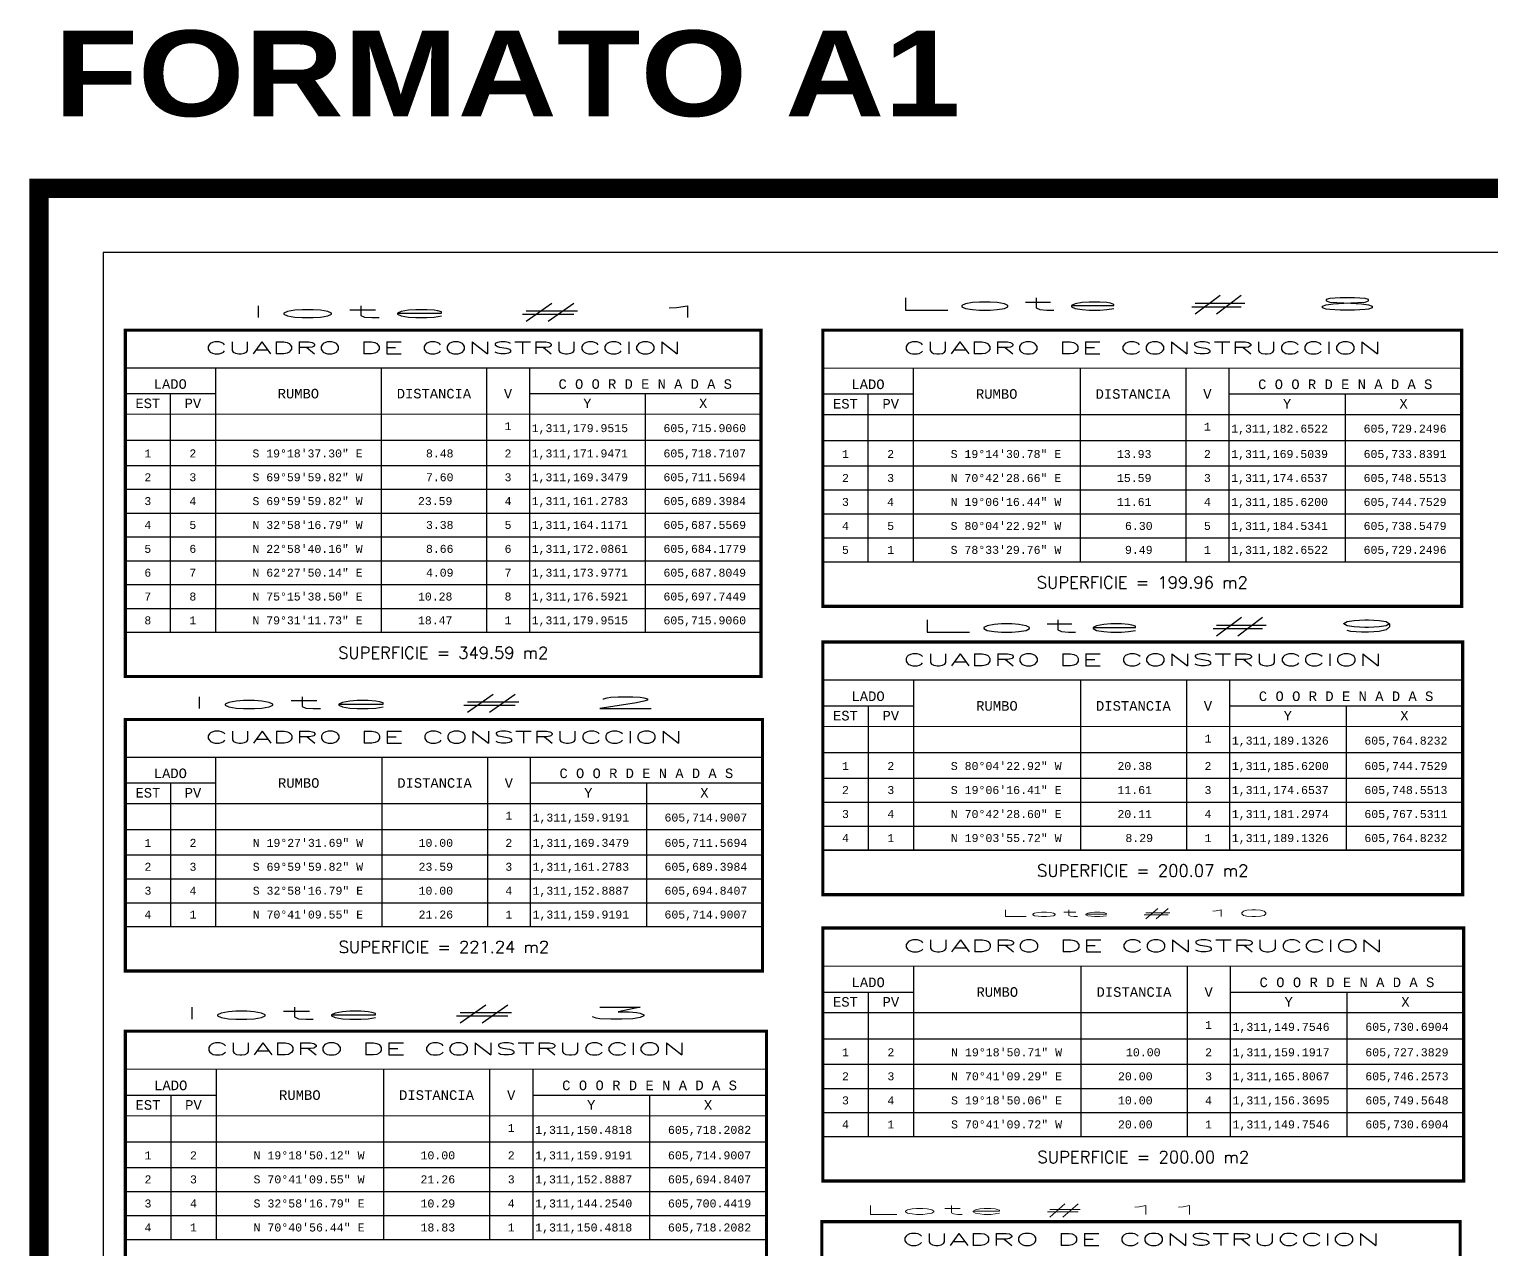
# Model space of a CAD drawing. Header units: millimetres. Extents: x 606871 to 1211550, y 1310130 to 2622648.
# Drawn here: x 606870.8 to 607041.4, y 1310304.6 to 1310447 of the extents above; entities that cross this region are included whole.
import ezdxf
from ezdxf.enums import TextEntityAlignment as Align

# ---------------------------------------------------------------- set-up
doc = ezdxf.new("R2010")
doc.units = ezdxf.units.MM
for name, color, linetype in [('CAJETIN', 5, 'Continuous'), ('CVL_CUADCON', 1, 'Continuous'), ('CVL_CUADCON_LIN', 8, 'Continuous'), ('CVL_CUADCON_TIT', 1, 'Continuous'), ('CVL_CUADCON_TX', 2, 'Continuous')]:
    doc.layers.add(name, color=color, linetype=linetype)
doc.styles.add('HUECA1', font='HUECA1.shx')
doc.styles.add('MONOTXT4', font='MONOTXT4.shx')
doc.styles.add('TEXTO CAJETIN', font='', dxfattribs={"height": 1.2})
doc.styles.get('TEXTO CAJETIN').set_extended_font_data('Arial Black')

msp = doc.modelspace()

# ---------------------------------------------------------------- linework, layer by layer
at = {"const_width": 2.28}
msp.add_lwpolyline([(606871.94, 1310131.4), (607292.44, 1310131.4), (607292.44, 1310428.4), (606871.94, 1310428.4)], close=True, dxfattribs=at)
at = {"layer": 'CAJETIN'}
msp.add_lwpolyline([(606879.44, 1310138.9), (607284.94, 1310138.9), (607284.94, 1310420.9), (606879.44, 1310420.9)], close=True, dxfattribs=at)
at = {"layer": 'CVL_CUADCON', "color": 7, "linetype": 'Continuous', "flags": 128}
for points, const_width in [([(606882.01, 1310411.86), (606956.15, 1310411.86), (606956.15, 1310371.46), (606882.01, 1310371.46)], 0.371), ([(606963.35, 1310411.86), (607037.86, 1310411.86), (607037.86, 1310379.65), (606963.35, 1310379.65)], 0.373), ([(606963.35, 1310375.49), (607037.98, 1310375.49), (607037.98, 1310346.03), (606963.35, 1310346.03)], 0.373), ([(606882.01, 1310366.46), (606956.31, 1310366.46), (606956.31, 1310337.13), (606882.01, 1310337.13)], 0.372), ([(606963.35, 1310342.13), (607038.1, 1310342.13), (607038.1, 1310312.62), (606963.35, 1310312.62)], 0.374), ([(606882.01, 1310330.11), (606956.78, 1310330.11), (606956.78, 1310300.6), (606882.01, 1310300.6)], 0.374), ([(606963.24, 1310307.88), (607037.68, 1310307.88), (607037.68, 1310278.5), (606963.24, 1310278.5)], 0.372)]:
    msp.add_lwpolyline(points, close=True, dxfattribs=dict(at, const_width=const_width))
for points, const_width in [([(606882.01, 1310407.45), (606956.15, 1310407.45)], 0.139), ([(606963.35, 1310407.43), (607037.86, 1310407.43)], 0.14), ([(606882.01, 1310402.06), (606956.15, 1310402.06)], 0.139), ([(606963.35, 1310402.01), (607037.86, 1310402.01)], 0.14), ([(606963.35, 1310384.84), (607037.86, 1310384.84)], 0.14), ([(606882.01, 1310376.62), (606956.15, 1310376.62)], 0.139), ([(606963.35, 1310371.06), (607037.98, 1310371.06)], 0.14), ([(606963.35, 1310365.63), (607037.98, 1310365.63)], 0.14), ([(606882.01, 1310362.05), (606956.31, 1310362.05)], 0.139), ([(606882.01, 1310356.64), (606956.31, 1310356.64)], 0.139), ([(606963.35, 1310351.23), (607037.98, 1310351.23)], 0.14), ([(606882.01, 1310342.31), (606956.31, 1310342.31)], 0.139), ([(606963.35, 1310337.69), (607038.1, 1310337.69)], 0.14), ([(606963.35, 1310332.25), (607038.1, 1310332.25)], 0.14), ([(606882.01, 1310325.67), (606956.78, 1310325.67)], 0.14), ([(606882.01, 1310320.23), (606956.78, 1310320.23)], 0.14), ([(606963.35, 1310317.82), (607038.1, 1310317.82)], 0.14), ([(606882.01, 1310305.8), (606956.78, 1310305.8)], 0.14)]:
    msp.add_lwpolyline(points, dxfattribs=dict(at, const_width=const_width))
at = {"layer": 'CVL_CUADCON_LIN', "color": 7, "linetype": 'Continuous', "ltscale": 0.5}
for p, q in [((606892.51, 1310407.45), (606892.51, 1310376.62)), ((606911.86, 1310407.45), (606911.86, 1310376.62)), ((606924.14, 1310407.45), (606924.14, 1310376.62)), ((606929.13, 1310407.45), (606929.13, 1310376.62)), ((606973.9, 1310407.43), (606973.9, 1310384.84)), ((606993.35, 1310407.43), (606993.35, 1310384.84)), ((607005.69, 1310407.43), (607005.69, 1310384.84)), ((607010.71, 1310407.43), (607010.71, 1310384.84)), ((606882.01, 1310404.46), (606892.51, 1310404.46)), ((606887.25, 1310404.46), (606887.25, 1310376.62)), ((606929.13, 1310404.46), (606956.15, 1310404.46)), ((606942.64, 1310404.46), (606942.64, 1310376.62)), ((606963.35, 1310404.42), (606973.9, 1310404.42)), ((606968.62, 1310404.42), (606968.62, 1310384.84)), ((607010.71, 1310404.42), (607037.86, 1310404.42)), ((607024.28, 1310404.42), (607024.28, 1310384.84)), ((606882.01, 1310399.04), (606956.15, 1310399.04)), ((606963.35, 1310398.98), (607037.86, 1310398.98)), ((606882.01, 1310396.09), (606956.15, 1310396.09)), ((606963.35, 1310396.02), (607037.86, 1310396.02)), ((606882.01, 1310393.31), (606956.15, 1310393.31)), ((606963.35, 1310393.22), (607037.86, 1310393.22)), ((606882.01, 1310390.53), (606956.15, 1310390.53)), ((606963.35, 1310390.43), (607037.86, 1310390.43)), ((606882.01, 1310387.75), (606956.15, 1310387.75)), ((606963.35, 1310387.63), (607037.86, 1310387.63)), ((606882.01, 1310384.97), (606956.15, 1310384.97)), ((606963.35, 1310384.84), (607037.86, 1310384.84)), ((606882.01, 1310382.19), (606956.15, 1310382.19)), ((606882.01, 1310379.4), (606956.15, 1310379.4)), ((606882.01, 1310376.62), (606956.15, 1310376.62)), ((606973.92, 1310371.06), (606973.92, 1310351.23)), ((606993.4, 1310371.06), (606993.4, 1310351.23)), ((607005.75, 1310371.06), (607005.75, 1310351.23)), ((607010.78, 1310371.06), (607010.78, 1310351.23)), ((606963.35, 1310368.04), (606973.92, 1310368.04)), ((606968.63, 1310368.04), (606968.63, 1310351.23)), ((607010.78, 1310368.04), (607037.98, 1310368.04)), ((607024.38, 1310368.04), (607024.38, 1310351.23)), ((606963.35, 1310362.59), (607037.98, 1310362.59)), ((606892.53, 1310362.05), (606892.53, 1310342.31)), ((606911.92, 1310362.05), (606911.92, 1310342.31)), ((606924.23, 1310362.05), (606924.23, 1310342.31)), ((606929.23, 1310362.05), (606929.23, 1310342.31)), ((606882.01, 1310359.05), (606892.53, 1310359.05)), ((606887.26, 1310359.05), (606887.26, 1310342.31)), ((606929.23, 1310359.05), (606956.31, 1310359.05)), ((606942.77, 1310359.05), (606942.77, 1310342.31)), ((606963.35, 1310359.62), (607037.98, 1310359.62)), ((606963.35, 1310356.82), (607037.98, 1310356.82)), ((606882.01, 1310353.62), (606956.31, 1310353.62)), ((606963.35, 1310354.03), (607037.98, 1310354.03)), ((606882.01, 1310350.67), (606956.31, 1310350.67)), ((606963.35, 1310351.23), (607037.98, 1310351.23)), ((606882.01, 1310347.88), (606956.31, 1310347.88)), ((606882.01, 1310345.09), (606956.31, 1310345.09)), ((606882.01, 1310342.31), (606956.31, 1310342.31)), ((606973.94, 1310337.69), (606973.94, 1310317.82)), ((606993.45, 1310337.69), (606993.45, 1310317.82)), ((607005.83, 1310337.69), (607005.83, 1310317.82)), ((607010.86, 1310337.69), (607010.86, 1310317.82)), ((606963.35, 1310334.67), (606973.94, 1310334.67)), ((606968.64, 1310334.67), (606968.64, 1310317.82)), ((607010.86, 1310334.67), (607038.1, 1310334.67)), ((607024.48, 1310334.67), (607024.48, 1310317.82)), ((606963.35, 1310329.21), (607038.1, 1310329.21)), ((606892.6, 1310325.67), (606892.6, 1310305.8)), ((606912.11, 1310325.67), (606912.11, 1310305.8)), ((606924.49, 1310325.67), (606924.49, 1310305.8)), ((606929.53, 1310325.67), (606929.53, 1310305.8)), ((606963.35, 1310326.24), (607038.1, 1310326.24)), ((606963.35, 1310323.43), (607038.1, 1310323.43)), ((606882.01, 1310322.65), (606892.6, 1310322.65)), ((606887.3, 1310322.65), (606887.3, 1310305.8)), ((606929.53, 1310322.65), (606956.78, 1310322.65)), ((606943.15, 1310322.65), (606943.15, 1310305.8)), ((606963.35, 1310320.63), (607038.1, 1310320.63)), ((606963.35, 1310317.82), (607038.1, 1310317.82)), ((606882.01, 1310317.19), (606956.78, 1310317.19)), ((606882.01, 1310314.22), (606956.78, 1310314.22)), ((606882.01, 1310311.41), (606956.78, 1310311.41)), ((606882.01, 1310308.61), (606956.78, 1310308.61)), ((606882.01, 1310305.8), (606956.78, 1310305.8))]:
    msp.add_line(p, q, dxfattribs=at)

# ---------------------------------------------------------------- texts
at = {"style": 'TEXTO CAJETIN'}
msp.add_text('FORMATO A1', height=10, dxfattribs=at).set_placement((606873.71, 1310436.81))
at = {"layer": 'CVL_CUADCON_TIT', "color": 7, "ltscale": 0.5, "style": 'HUECA1'}
for s, height, width, p, p2 in [('Lote # 8', 1.433, 5.975758, (606971.33, 1310414.19), (607028.65, 1310414.19)), ('lote # 1', 1.391, 7.14762, (606895.8, 1310413.32), (606951.41, 1310413.32)), ('CUADRO DE CONSTRUCCION', 1.3907, 1.758658, (606891.28, 1310409.1), (606946.88, 1310409.1)), ('CUADRO DE CONSTRUCCION', 1.3976, 1.758658, (606972.67, 1310409.09), (607028.54, 1310409.09)), ('Lote # 9', 1.431, 6.041526, (606973.88, 1310376.64), (607031.1, 1310376.64)), ('CUADRO DE CONSTRUCCION', 1.3997, 1.758658, (606972.68, 1310372.72), (607028.65, 1310372.72)), ('lote # 2', 1.394, 6.600662, (606888.92, 1310367.72), (606944.63, 1310367.72)), ('CUADRO DE CONSTRUCCION', 1.3936, 1.758658, (606891.3, 1310363.7), (606947.02, 1310363.7)), ('Lote # 10', 0.794, 5.382498, (606983.86, 1310343.46), (607015.61, 1310343.46)), ('CUADRO DE CONSTRUCCION', 1.4021, 1.758658, (606972.7, 1310339.35), (607028.76, 1310339.35)), ('lote # 3', 1.394, 6.628599, (606888.04, 1310331.49), (606943.76, 1310331.49)), ('CUADRO DE CONSTRUCCION', 1.4024, 1.758658, (606891.36, 1310327.33), (606947.43, 1310327.33)), ('Lote # 11', 1.014, 5.868917, (606967.89, 1310308.74), (607008.42, 1310308.74))]:
    msp.add_text(s, height=height, dxfattribs=dict(at, width=width)).set_placement(p, p2, align=Align.FIT)
at = {"layer": 'CVL_CUADCON_TIT', "color": 7, "ltscale": 0.5, "style": 'MONOTXT4'}
for s, height, p in [('LADO', 1.113, (606887.25, 1310405.02)), ('C O O R D E N A D A S', 1.1126, (606942.64, 1310405.02)), ('LADO', 1.118, (606968.62, 1310404.99)), ('C O O R D E N A D A S', 1.1181, (607024.28, 1310404.99)), ('EST', 1.113, (606884.63, 1310402.77)), ('PV', 1.113, (606889.89, 1310402.77)), ('Y', 1.11, (606935.89, 1310402.77)), ('X', 1.11, (606949.4, 1310402.77)), ('EST', 1.118, (606965.99, 1310402.72)), ('PV', 1.118, (606971.27, 1310402.72)), ('Y', 1.12, (607017.5, 1310402.72)), ('X', 1.12, (607031.08, 1310402.72)), ('LADO', 1.12, (606968.63, 1310368.61)), ('C O O R D E N A D A S', 1.1198, (607024.38, 1310368.61)), ('EST', 1.12, (606965.99, 1310366.34)), ('PV', 1.12, (606971.28, 1310366.34)), ('Y', 1.12, (607017.58, 1310366.34)), ('X', 1.12, (607031.18, 1310366.34)), ('LADO', 1.115, (606887.26, 1310359.62)), ('C O O R D E N A D A S', 1.1149, (606942.77, 1310359.62)), ('EST', 1.115, (606884.64, 1310357.35)), ('PV', 1.115, (606889.9, 1310357.35)), ('Y', 1.11, (606936, 1310357.35)), ('X', 1.11, (606949.54, 1310357.35)), ('LADO', 1.122, (606968.64, 1310335.24)), ('C O O R D E N A D A S', 1.1217, (607024.48, 1310335.24)), ('EST', 1.122, (606965.99, 1310332.96)), ('PV', 1.122, (606971.29, 1310332.96)), ('Y', 1.12, (607017.68, 1310332.96)), ('X', 1.12, (607031.3, 1310332.96)), ('LADO', 1.122, (606887.3, 1310323.22)), ('C O O R D E N A D A S', 1.1219, (606943.15, 1310323.22)), ('EST', 1.122, (606884.65, 1310320.94)), ('PV', 1.122, (606889.95, 1310320.94)), ('Y', 1.12, (606936.34, 1310320.94)), ('X', 1.12, (606949.97, 1310320.94))]:
    msp.add_text(s, height=height, dxfattribs=at).set_placement(p, align=Align.CENTER)
at = {"layer": 'CVL_CUADCON_TIT', "color": 7, "ltscale": 0.5}
for s, height, style, p in [('RUMBO', 1.113, 'MONOTXT4', (606902.19, 1310404.46)), ('DISTANCIA', 1.113, 'MONOTXT4', (606918, 1310404.46)), ('V', 1.11, 'MONOTXT4', (606926.64, 1310404.46)), ('RUMBO', 1.118, 'MONOTXT4', (606983.63, 1310404.42)), ('DISTANCIA', 1.118, 'MONOTXT4', (606999.52, 1310404.42)), ('V', 1.12, 'MONOTXT4', (607008.2, 1310404.42)), ('SUPERFICIE = 199.96 m2', 1.3976, 'HUECA1', (607000.61, 1310382.44)), ('SUPERFICIE = 349.59 m2', 1.3907, 'HUECA1', (606919.08, 1310374.24)), ('RUMBO', 1.12, 'MONOTXT4', (606983.66, 1310368.04)), ('DISTANCIA', 1.12, 'MONOTXT4', (606999.57, 1310368.04)), ('V', 1.12, 'MONOTXT4', (607008.27, 1310368.04)), ('RUMBO', 1.115, 'MONOTXT4', (606902.23, 1310359.05)), ('DISTANCIA', 1.115, 'MONOTXT4', (606918.07, 1310359.05)), ('V', 1.11, 'MONOTXT4', (606926.73, 1310359.05)), ('SUPERFICIE = 200.07 m2', 1.3997, 'HUECA1', (607000.66, 1310348.83)), ('SUPERFICIE = 221.24 m2', 1.3936, 'HUECA1', (606919.16, 1310339.92)), ('RUMBO', 1.122, 'MONOTXT4', (606983.7, 1310334.67)), ('DISTANCIA', 1.122, 'MONOTXT4', (606999.64, 1310334.67)), ('V', 1.12, 'MONOTXT4', (607008.35, 1310334.67)), ('RUMBO', 1.122, 'MONOTXT4', (606902.36, 1310322.65)), ('DISTANCIA', 1.122, 'MONOTXT4', (606918.3, 1310322.65)), ('V', 1.12, 'MONOTXT4', (606927.01, 1310322.65)), ('SUPERFICIE = 200.00 m2', 1.4021, 'HUECA1', (607000.73, 1310315.42))]:
    msp.add_text(s, height=height, dxfattribs=dict(at, style=style)).set_placement(p, align=Align.MIDDLE)
at = {"layer": 'CVL_CUADCON_TIT', "color": 7, "lineweight": 30, "ltscale": 0.5, "style": 'HUECA1', "width": 1.758658}
msp.add_text('CUADRO DE CONSTRUCCION', height=1.3962, dxfattribs=at).set_placement((606972.55, 1310305.12), (607028.38, 1310305.12), align=Align.FIT)
at = {"layer": 'CVL_CUADCON_TX', "color": 7, "ltscale": 0.5, "style": 'MONOTXT4'}
for s, height, p in [('1', 0.927, (606926.64, 1310400.2)), ('1', 0.932, (607008.2, 1310400.14)), ('1', 0.927, (606884.63, 1310397.02)), ('2', 0.927, (606889.88, 1310397.02)), ('2', 0.927, (606926.64, 1310397.02)), ('1', 0.932, (606965.99, 1310396.95)), ('2', 0.932, (606971.26, 1310396.95)), ('2', 0.932, (607008.2, 1310396.95)), ('2', 0.927, (606884.63, 1310394.24)), ('3', 0.927, (606889.88, 1310394.24)), ('3', 0.927, (606926.64, 1310394.24)), ('2', 0.932, (606965.99, 1310394.15)), ('3', 0.932, (606971.26, 1310394.15)), ('3', 0.932, (607008.2, 1310394.15)), ('3', 0.927, (606884.63, 1310391.46)), ('4', 0.927, (606889.88, 1310391.46)), ('4', 0.927, (606926.64, 1310391.46)), ('3', 0.932, (606965.99, 1310391.36)), ('4', 0.932, (606971.26, 1310391.36)), ('4', 0.932, (607008.2, 1310391.36)), ('4', 0.927, (606884.63, 1310388.68)), ('5', 0.927, (606889.88, 1310388.68)), ('5', 0.927, (606926.64, 1310388.68)), ('4', 0.932, (606965.99, 1310388.56)), ('5', 0.932, (606971.26, 1310388.56)), ('5', 0.932, (607008.2, 1310388.56)), ('5', 0.927, (606884.63, 1310385.89)), ('6', 0.927, (606889.88, 1310385.89)), ('6', 0.927, (606926.64, 1310385.89)), ('5', 0.932, (606965.99, 1310385.77)), ('1', 0.932, (606971.26, 1310385.77)), ('1', 0.932, (607008.2, 1310385.77)), ('6', 0.927, (606884.63, 1310383.11)), ('7', 0.927, (606889.88, 1310383.11)), ('7', 0.927, (606926.64, 1310383.11)), ('7', 0.927, (606884.63, 1310380.33)), ('8', 0.927, (606889.88, 1310380.33)), ('8', 0.927, (606926.64, 1310380.33)), ('8', 0.927, (606884.63, 1310377.55)), ('1', 0.927, (606889.88, 1310377.55)), ('1', 0.927, (606926.64, 1310377.55)), ('1', 0.933, (607008.27, 1310363.76)), ('1', 0.933, (606965.99, 1310360.56)), ('2', 0.933, (606971.28, 1310360.56)), ('2', 0.933, (607008.27, 1310360.56)), ('2', 0.933, (606965.99, 1310357.76)), ('3', 0.933, (606971.28, 1310357.76)), ('3', 0.933, (607008.27, 1310357.76)), ('1', 0.929, (606926.73, 1310354.78)), ('3', 0.933, (606965.99, 1310354.96)), ('4', 0.933, (606971.28, 1310354.96)), ('4', 0.933, (607008.27, 1310354.96)), ('1', 0.929, (606884.64, 1310351.6)), ('2', 0.929, (606889.9, 1310351.6)), ('2', 0.929, (606926.73, 1310351.6)), ('4', 0.933, (606965.99, 1310352.16)), ('1', 0.933, (606971.28, 1310352.16)), ('1', 0.933, (607008.27, 1310352.16)), ('2', 0.929, (606884.64, 1310348.81)), ('3', 0.929, (606889.9, 1310348.81)), ('3', 0.929, (606926.73, 1310348.81)), ('3', 0.929, (606884.64, 1310346.02)), ('4', 0.929, (606889.9, 1310346.02)), ('4', 0.929, (606926.73, 1310346.02)), ('4', 0.929, (606884.64, 1310343.24)), ('1', 0.929, (606889.9, 1310343.24)), ('1', 0.929, (606926.73, 1310343.24)), ('1', 0.935, (607008.34, 1310330.37)), ('1', 0.935, (606965.99, 1310327.17)), ('2', 0.935, (606971.29, 1310327.17)), ('2', 0.935, (607008.34, 1310327.17)), ('2', 0.935, (606965.99, 1310324.37)), ('3', 0.935, (606971.29, 1310324.37)), ('3', 0.935, (607008.34, 1310324.37)), ('3', 0.935, (606965.99, 1310321.56)), ('4', 0.935, (606971.29, 1310321.56)), ('4', 0.935, (607008.34, 1310321.56)), ('4', 0.935, (606965.99, 1310318.76)), ('1', 0.935, (606971.29, 1310318.76)), ('1', 0.935, (607008.34, 1310318.76)), ('1', 0.935, (606927.01, 1310318.36)), ('1', 0.935, (606884.65, 1310315.15)), ('2', 0.935, (606889.95, 1310315.15)), ('2', 0.935, (606927.01, 1310315.15)), ('2', 0.935, (606884.65, 1310312.35)), ('3', 0.935, (606889.95, 1310312.35)), ('3', 0.935, (606927.01, 1310312.35)), ('3', 0.935, (606884.65, 1310309.54)), ('4', 0.935, (606889.95, 1310309.54)), ('4', 0.935, (606927.01, 1310309.54)), ('4', 0.935, (606884.65, 1310306.74)), ('1', 0.935, (606889.95, 1310306.74)), ('1', 0.935, (606927.01, 1310306.74))]:
    msp.add_text(s, height=height, dxfattribs=at).set_placement(p, align=Align.CENTER)
for s, height, p in [('1,311,179.9515', 0.9272, (606929.4, 1310399.97)), ('605,715.9060', 0.9272, (606944.77, 1310399.97)), ('1,311,182.6522', 0.9317, (607010.98, 1310399.91)), ('605,729.2496', 0.9317, (607026.42, 1310399.91)), ('S 19%%d18\'37.30" E', 0.9272, (606896.84, 1310397.02)), ('8.48', 0.927, (606917.07, 1310397.02)), ('1,311,171.9471', 0.9272, (606929.4, 1310397.02)), ('605,718.7107', 0.9272, (606944.77, 1310397.02)), ('S 19%%d14\'30.78" E', 0.9317, (606978.26, 1310396.95)), ('13.93', 0.932, (606997.65, 1310396.95)), ('1,311,169.5039', 0.9317, (607010.98, 1310396.95)), ('605,733.8391', 0.9317, (607026.42, 1310396.95)), ('S 69%%d59\'59.82" W', 0.9272, (606896.84, 1310394.24)), ('7.60', 0.927, (606917.07, 1310394.24)), ('1,311,169.3479', 0.9272, (606929.4, 1310394.24)), ('605,711.5694', 0.9272, (606944.77, 1310394.24)), ('N 70%%d42\'28.66" E', 0.9317, (606978.26, 1310394.15)), ('15.59', 0.932, (606997.65, 1310394.15)), ('1,311,174.6537', 0.9317, (607010.98, 1310394.15)), ('605,748.5513', 0.9317, (607026.42, 1310394.15)), ('S 69%%d59\'59.82" W', 0.9272, (606896.84, 1310391.46)), ('23.59', 0.927, (606916.14, 1310391.46)), ('1,311,161.2783', 0.9272, (606929.4, 1310391.46)), ('605,689.3984', 0.9272, (606944.77, 1310391.46)), ('N 19%%d06\'16.44" W', 0.9317, (606978.26, 1310391.36)), ('11.61', 0.932, (606997.65, 1310391.36)), ('1,311,185.6200', 0.9317, (607010.98, 1310391.36)), ('605,744.7529', 0.9317, (607026.42, 1310391.36)), ('N 32%%d58\'16.79" W', 0.9272, (606896.84, 1310388.68)), ('3.38', 0.927, (606917.07, 1310388.68)), ('1,311,164.1171', 0.9272, (606929.4, 1310388.68)), ('605,687.5569', 0.9272, (606944.77, 1310388.68)), ('S 80%%d04\'22.92" W', 0.9317, (606978.26, 1310388.56)), ('6.30', 0.932, (606998.59, 1310388.56)), ('1,311,184.5341', 0.9317, (607010.98, 1310388.56)), ('605,738.5479', 0.9317, (607026.42, 1310388.56)), ('N 22%%d58\'40.16" W', 0.9272, (606896.84, 1310385.89)), ('8.66', 0.927, (606917.07, 1310385.89)), ('1,311,172.0861', 0.9272, (606929.4, 1310385.89)), ('605,684.1779', 0.9272, (606944.77, 1310385.89)), ('S 78%%d33\'29.76" W', 0.9317, (606978.26, 1310385.77)), ('9.49', 0.932, (606998.59, 1310385.77)), ('1,311,182.6522', 0.9317, (607010.98, 1310385.77)), ('605,729.2496', 0.9317, (607026.42, 1310385.77)), ('N 62%%d27\'50.14" E', 0.9272, (606896.84, 1310383.11)), ('4.09', 0.927, (606917.07, 1310383.11)), ('1,311,173.9771', 0.9272, (606929.4, 1310383.11)), ('605,687.8049', 0.9272, (606944.77, 1310383.11)), ('N 75%%d15\'38.50" E', 0.9272, (606896.84, 1310380.33)), ('10.28', 0.927, (606916.14, 1310380.33)), ('1,311,176.5921', 0.9272, (606929.4, 1310380.33)), ('605,697.7449', 0.9272, (606944.77, 1310380.33)), ('N 79%%d31\'11.73" E', 0.9272, (606896.84, 1310377.55)), ('18.47', 0.927, (606916.14, 1310377.55)), ('1,311,179.9515', 0.9272, (606929.4, 1310377.55)), ('605,715.9060', 0.9272, (606944.77, 1310377.55)), ('1,311,189.1326', 0.9332, (607011.05, 1310363.52)), ('605,764.8232', 0.9332, (607026.51, 1310363.52)), ('S 80%%d04\'22.92" W', 0.9332, (606978.28, 1310360.56)), ('20.38', 0.933, (606997.71, 1310360.56)), ('1,311,185.6200', 0.9332, (607011.05, 1310360.56)), ('605,744.7529', 0.9332, (607026.51, 1310360.56)), ('S 19%%d06\'16.41" E', 0.9332, (606978.28, 1310357.76)), ('11.61', 0.933, (606997.71, 1310357.76)), ('1,311,174.6537', 0.9332, (607011.05, 1310357.76)), ('605,748.5513', 0.9332, (607026.51, 1310357.76)), ('1,311,159.9191', 0.9291, (606929.5, 1310354.55)), ('605,714.9007', 0.9291, (606944.89, 1310354.55)), ('N 70%%d42\'28.60" E', 0.9332, (606978.28, 1310354.96)), ('20.11', 0.933, (606997.71, 1310354.96)), ('1,311,181.2974', 0.9332, (607011.05, 1310354.96)), ('605,767.5311', 0.9332, (607026.51, 1310354.96)), ('N 19%%d27\'31.69" W', 0.9291, (606896.87, 1310351.6)), ('10.00', 0.929, (606916.21, 1310351.6)), ('1,311,169.3479', 0.9291, (606929.5, 1310351.6)), ('605,711.5694', 0.9291, (606944.89, 1310351.6)), ('N 19%%d03\'55.72" W', 0.9332, (606978.28, 1310352.16)), ('8.29', 0.933, (606998.64, 1310352.16)), ('1,311,189.1326', 0.9332, (607011.05, 1310352.16)), ('605,764.8232', 0.9332, (607026.51, 1310352.16)), ('S 69%%d59\'59.82" W', 0.9291, (606896.87, 1310348.81)), ('23.59', 0.929, (606916.21, 1310348.81)), ('1,311,161.2783', 0.9291, (606929.5, 1310348.81)), ('605,689.3984', 0.9291, (606944.89, 1310348.81)), ('S 32%%d58\'16.79" E', 0.9291, (606896.87, 1310346.02)), ('10.00', 0.929, (606916.21, 1310346.02)), ('1,311,152.8887', 0.9291, (606929.5, 1310346.02)), ('605,694.8407', 0.9291, (606944.89, 1310346.02)), ('N 70%%d41\'09.55" E', 0.9291, (606896.87, 1310343.24)), ('21.26', 0.929, (606916.21, 1310343.24)), ('1,311,159.9191', 0.9291, (606929.5, 1310343.24)), ('605,714.9007', 0.9291, (606944.89, 1310343.24)), ('1,311,149.7546', 0.9347, (607011.13, 1310330.14)), ('605,730.6904', 0.9347, (607026.62, 1310330.14)), ('N 19%%d18\'50.71" W', 0.9347, (606978.31, 1310327.17)), ('10.00', 0.935, (606998.7, 1310327.17)), ('1,311,159.1917', 0.9347, (607011.13, 1310327.17)), ('605,727.3829', 0.9347, (607026.62, 1310327.17)), ('N 70%%d41\'09.29" E', 0.9347, (606978.31, 1310324.37)), ('20.00', 0.935, (606997.77, 1310324.37)), ('1,311,165.8067', 0.9347, (607011.13, 1310324.37)), ('605,746.2573', 0.9347, (607026.62, 1310324.37)), ('S 19%%d18\'50.06" E', 0.9347, (606978.31, 1310321.56)), ('10.00', 0.935, (606997.77, 1310321.56)), ('1,311,156.3695', 0.9347, (607011.13, 1310321.56)), ('605,749.5648', 0.9347, (607026.62, 1310321.56)), ('S 70%%d41\'09.72" W', 0.9347, (606978.31, 1310318.76)), ('20.00', 0.935, (606997.77, 1310318.76)), ('1,311,149.7546', 0.9347, (607011.13, 1310318.76)), ('605,730.6904', 0.9347, (607026.62, 1310318.76)), ('1,311,150.4818', 0.9349, (606929.8, 1310318.12)), ('605,718.2082', 0.9349, (606945.29, 1310318.12)), ('N 19%%d18\'50.12" W', 0.9349, (606896.96, 1310315.15)), ('10.00', 0.935, (606916.43, 1310315.15)), ('1,311,159.9191', 0.9349, (606929.8, 1310315.15)), ('605,714.9007', 0.9349, (606945.29, 1310315.15)), ('S 70%%d41\'09.55" W', 0.9349, (606896.96, 1310312.35)), ('21.26', 0.935, (606916.43, 1310312.35)), ('1,311,152.8887', 0.9349, (606929.8, 1310312.35)), ('605,694.8407', 0.9349, (606945.29, 1310312.35)), ('S 32%%d58\'16.79" E', 0.9349, (606896.96, 1310309.54)), ('10.29', 0.935, (606916.43, 1310309.54)), ('1,311,144.2540', 0.9349, (606929.8, 1310309.54)), ('605,700.4419', 0.9349, (606945.29, 1310309.54)), ('N 70%%d40\'56.44" E', 0.9349, (606896.96, 1310306.74)), ('18.83', 0.935, (606916.43, 1310306.74)), ('1,311,150.4818', 0.9349, (606929.8, 1310306.74)), ('605,718.2082', 0.9349, (606945.29, 1310306.74))]:
    msp.add_text(s, height=height, dxfattribs=at).set_placement(p)

doc.saveas('drawing.dxf')
